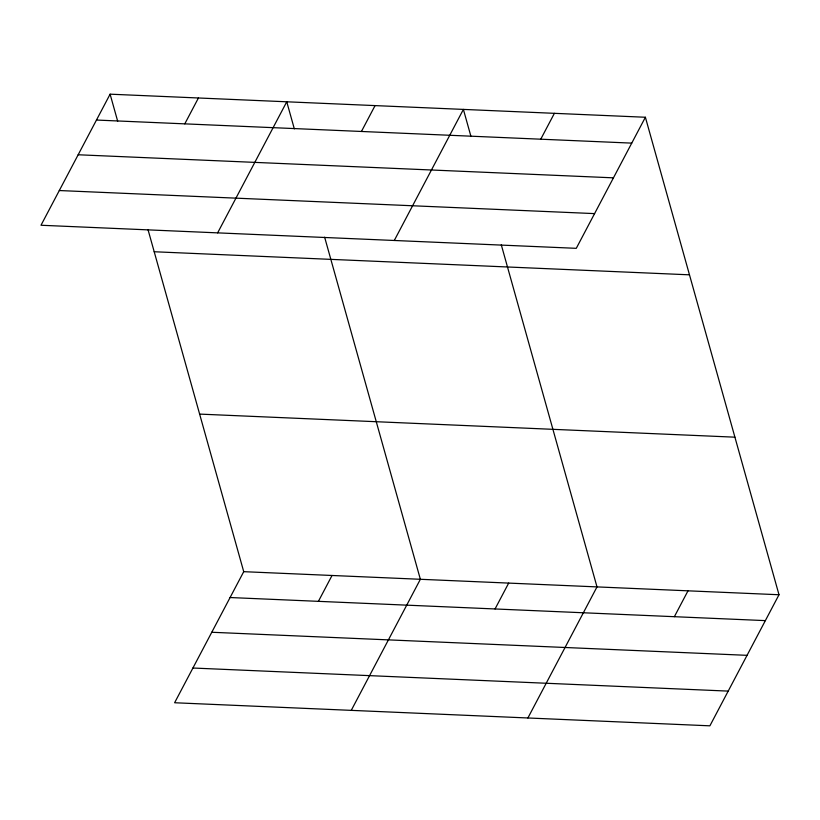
<?xml version="1.0" encoding="UTF-8"?>
<svg xmlns="http://www.w3.org/2000/svg" width="820" height="820" viewBox="0 0 820 820"><rect width="100%" height="100%" fill="white"/><g stroke="black" fill="none" stroke-linecap="round" stroke-linejoin="round"><path stroke-width="1.23" d="M110.105 94.177L41 225.254L576.275 248.327L645.391 117.25L110.105 94.177L117.69 121.257M184.787 123.851L198.43 97.98M217.638 232.87L286.754 101.793L294.329 128.873M361.435 131.466L375.068 105.595M394.287 240.485L463.392 109.408L470.967 136.489M148 229.59L243.724 571.673L174.609 702.75L709.894 725.823L779 594.746L645.391 117.25M540.749 139.205L554.392 113.334M318.406 601.347L332.038 575.476M351.257 710.366L420.363 579.289L324.638 237.205M495.044 608.963L508.687 583.092M527.895 717.971L597.001 586.905L501.286 244.821M674.368 616.691L688 590.82M96.473 120.048L631.748 143.121M78.166 154.765L613.442 177.837M59.306 190.537L594.582 213.61M154.201 251.75L689.476 274.823M199.629 414.1L734.904 437.173M243.724 571.673L779 594.746M230.082 597.534L765.357 620.617M211.775 632.261L747.061 655.334M192.915 668.023L728.201 691.106"/></g></svg>
